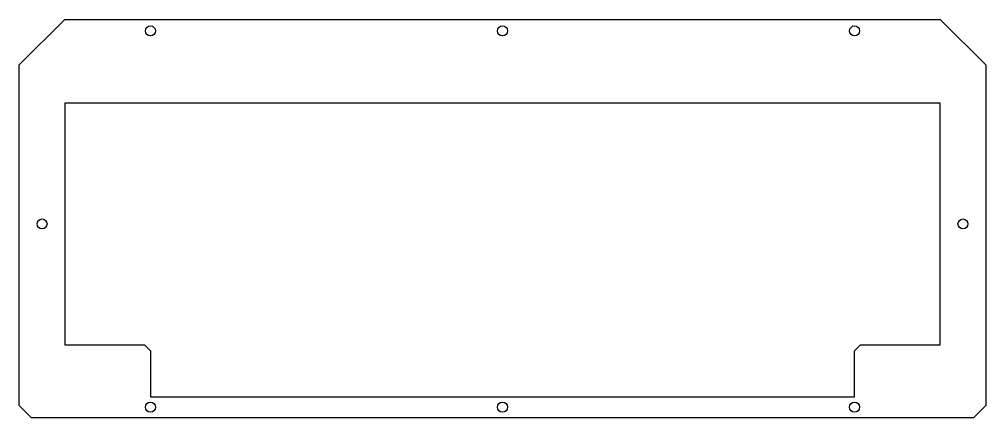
# Model space of a CAD drawing. Header units: millimetres. Extents: x 29 to 345, y 402 to 532.
import ezdxf

# ---------------------------------------------------------------- set-up
doc = ezdxf.new("R2010")
doc.units = ezdxf.units.MM
doc.layers.get('0').update_dxf_attribs({"linetype": 'CONTINUOUS'})

msp = doc.modelspace()

# ---------------------------------------------------------------- linework, layer by layer
for points in [[(330.35, 531.69), (345.2, 516.85), (345.2, 405.51), (341.24, 401.55), (33.41, 401.55), (29.45, 405.51), (29.45, 516.85), (44.3, 531.69)], [(44.3, 425.4), (70.3, 425.4), (72.3, 423.4), (72.3, 408.4), (302.35, 408.4), (302.35, 423.4), (304.35, 425.4), (330.35, 425.4), (330.35, 504.27), (44.3, 504.27)]]:
    msp.add_lwpolyline(points, close=True)
for centre in [(72.3, 527.91), (187.33, 527.91), (302.35, 527.91), (36.88, 464.83), (337.78, 464.83), (72.3, 404.98), (187.33, 404.98), (302.35, 404.98)]:
    msp.add_circle(centre, 1.63)

doc.saveas('drawing.dxf')
